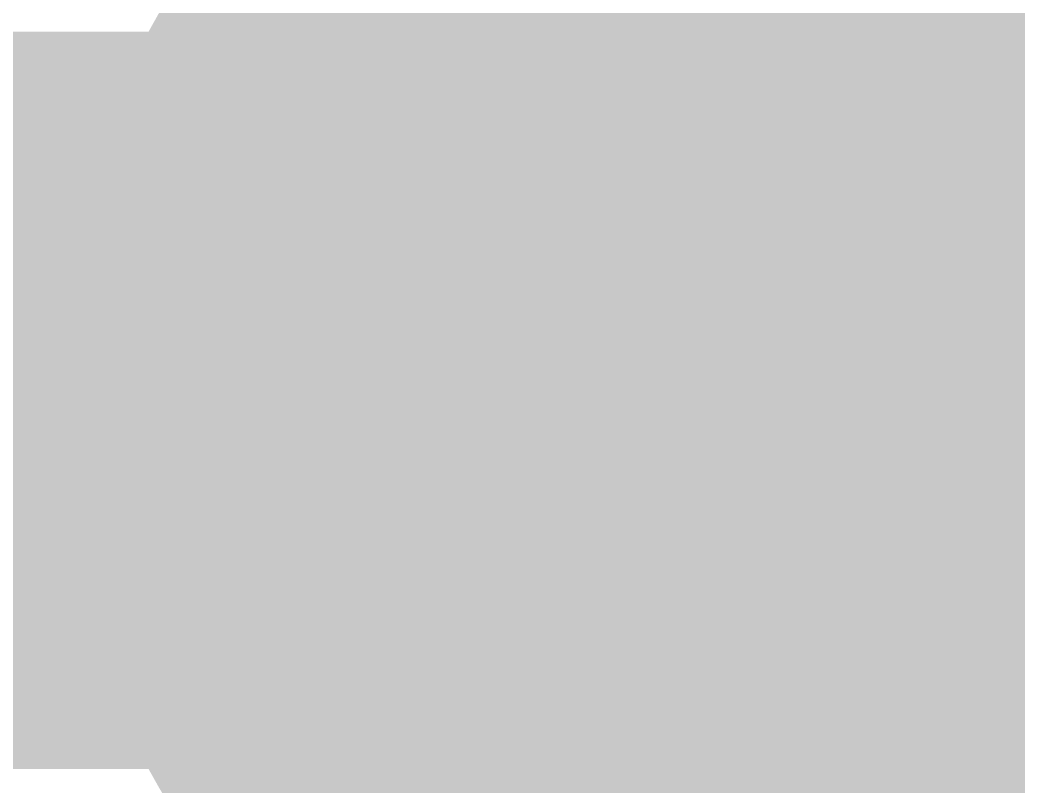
# Model space of a CAD drawing. Header units: inches. Extents: x 22 to 371, y 55 to 284.
# Drawn here: x 42.494 to 43.01, y 175.663 to 176.059 of the extents above; entities that cross this region are included whole.
import ezdxf

# ---------------------------------------------------------------- set-up
doc = ezdxf.new("R2010")
doc.units = ezdxf.units.IN
for name, color, linetype in [('Bottom Layer', 5, 'Continuous'), ('Bottom Solder', 6, 'Continuous'), ('Drill Drawing', 1, 'Continuous'), ('Layer 1', 16, 'Continuous'), ('Layer 2', 76, 'Continuous'), ('Top Layer', 1, 'Continuous'), ('Top Solder', 216, 'Continuous'), ('Via Holes', 16, 'Continuous')]:
    doc.layers.add(name, color=color, linetype=linetype)

msp = doc.modelspace()

# ---------------------------------------------------------------- hatches: boundary and pattern name
at = {"layer": 'Bottom Layer'}
h = msp.add_hatch(color=5, dxfattribs=at)
edge = h.paths.add_edge_path()
edge.add_arc((42.9144, 175.86283), 0.3, 0, 360)
at = {"layer": 'Bottom Solder'}
h = msp.add_hatch(color=6, dxfattribs=at)
edge = h.paths.add_edge_path()
edge.add_arc((42.9144, 175.86283), 0.4016, 0, 360)
at = {"layer": 'Layer 1'}
h = msp.add_hatch(color=16, dxfattribs=at)
edge = h.paths.add_edge_path()
edge.add_arc((42.9144, 175.86283), 0.3, 0, 360)
at = {"layer": 'Layer 2'}
h = msp.add_hatch(color=76, dxfattribs=at)
edge = h.paths.add_edge_path()
edge.add_arc((42.9144, 175.86283), 0.3, 0, 360)
at = {"layer": 'Top Layer'}
h = msp.add_hatch(color=1, dxfattribs=at)
edge = h.paths.add_edge_path()
edge.add_arc((42.9144, 175.86283), 0.3, 0, 360)
at = {"layer": 'Top Solder'}
h = msp.add_hatch(color=216, dxfattribs=at)
edge = h.paths.add_edge_path()
edge.add_arc((42.9144, 175.86283), 0.4016, 0, 360)
at = {"layer": 'Via Holes'}
h = msp.add_hatch(color=7, dxfattribs=at)
edge = h.paths.add_edge_path()
edge.add_arc((42.9144, 175.86283), 0.15, 0, 360)

# ---------------------------------------------------------------- linework, layer by layer
at = {"layer": 'Bottom Layer'}
for points in [[(35.49303, 175.86283, 0.381, 0.381, 0), (42.8135, 175.86283, 0.381, 0.381, 0)], [(42.8135, 175.86283, 0.381, 0.381, 0), (42.9144, 175.76193, 0.381, 0.381, 0)]]:
    msp.add_lwpolyline(points, format="xyseb", dxfattribs=at)
for points in [[(42.71825, 175.86283, 0.1905, 0.1905, 1), (42.90875, 175.86283, 0.1905, 0.1905, 1)], [(42.71825, 175.86283, 0.1905, 0.1905, 1), (42.90875, 175.86283, 0.1905, 0.1905, 1)], [(42.81915, 175.76193, 0.1905, 0.1905, 1), (43.00965, 175.76193, 0.1905, 0.1905, 1)]]:
    msp.add_lwpolyline(points, format="xyseb", close=True, dxfattribs=at)
at = {"layer": 'Drill Drawing'}
for points in [[(42.6604, 176.11683, 0.0508, 0.0508, 0), (42.9144, 175.98983, 0.0508, 0.0508, 0)], [(42.6604, 176.11683, 0.0508, 0.0508, 0), (42.7874, 175.86283, 0.0508, 0.0508, 0)], [(42.9144, 175.98983, 0.0508, 0.0508, 0), (43.1684, 176.11683, 0.0508, 0.0508, 0)], [(42.6604, 175.60883, 0.0508, 0.0508, 0), (42.7874, 175.86283, 0.0508, 0.0508, 0)], [(42.6604, 175.60883, 0.0508, 0.0508, 0), (42.9144, 175.73583, 0.0508, 0.0508, 0)], [(42.9144, 175.73583, 0.0508, 0.0508, 0), (43.1684, 175.60883, 0.0508, 0.0508, 0)]]:
    msp.add_lwpolyline(points, format="xyseb", dxfattribs=at)
for points in [[(42.9017, 175.98983, 0.0254, 0.0254, 1), (42.9271, 175.98983, 0.0254, 0.0254, 1)], [(42.9017, 175.98983, 0.0254, 0.0254, 1), (42.9271, 175.98983, 0.0254, 0.0254, 1)], [(42.7747, 175.86283, 0.0254, 0.0254, 1), (42.8001, 175.86283, 0.0254, 0.0254, 1)], [(42.7747, 175.86283, 0.0254, 0.0254, 1), (42.8001, 175.86283, 0.0254, 0.0254, 1)], [(42.9017, 175.73583, 0.0254, 0.0254, 1), (42.9271, 175.73583, 0.0254, 0.0254, 1)], [(42.9017, 175.73583, 0.0254, 0.0254, 1), (42.9271, 175.73583, 0.0254, 0.0254, 1)]]:
    msp.add_lwpolyline(points, format="xyseb", close=True, dxfattribs=at)
at = {"layer": 'Top Layer'}
msp.add_lwpolyline([(42.9144, 174.76193, 0.381, 0.381, 0), (42.9144, 175.86283, 0.381, 0.381, 0)], format="xyseb", dxfattribs=at)
msp.add_lwpolyline([(42.81915, 175.86283, 0.1905, 0.1905, 1), (43.00965, 175.86283, 0.1905, 0.1905, 1)], format="xyseb", close=True, dxfattribs=at)

doc.saveas('drawing.dxf')
